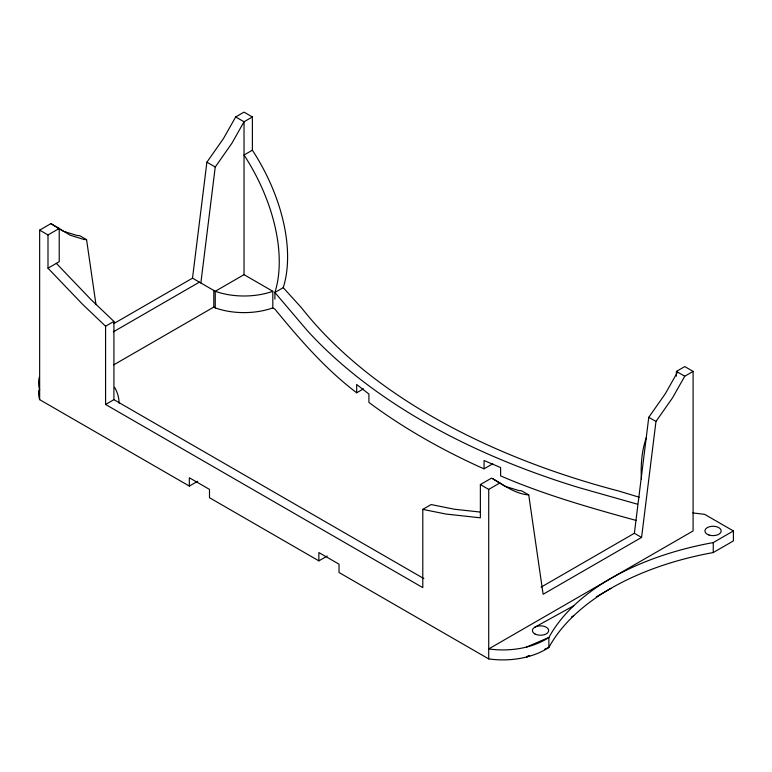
<?xml version="1.0" encoding="UTF-8"?>
<svg xmlns="http://www.w3.org/2000/svg" width="772" height="772" viewBox="0 0 772 772"><rect width="100%" height="100%" fill="white"/><g stroke="black" fill="none" stroke-linecap="round" stroke-linejoin="round"><path stroke-width="1.16" d="M113.745 323.632L192.508 278.161L206.896 162.197L223.484 138.535L235.682 116.948L244.029 112.133L252.376 116.948L252.376 150.193A137.368 79.313 60 0 1 283.237 287.666L301.601 307.912A638.338 368.543 0 0 0 618.826 491.06L639.187 497.216M200.855 282.986L215.243 167.013L231.832 143.36L244.029 121.773L252.376 116.948M541.124 587.135L634.372 533.278L648.769 417.305L665.358 393.652L677.555 372.065M492.748 478.756L504.946 486.263L518.842 490.587L521.534 490.77L528.733 494.92L543.121 594.266L641.571 537.428L655.968 421.464L672.547 397.812L684.754 376.215L693.102 371.4L693.102 530.943L488.715 648.943A66.421 42.942 2.2 0 0 548.882 637.479A251.267 145.068 0 0 1 713.251 542.581L733.4 530.943L733.4 540.921L713.251 552.549A251.267 145.068 0 0 0 548.882 647.447L544.607 649.281M528.453 655.717L526.456 657.049L529.66 655.679M197.68 481.255L189.333 486.07L39.652 399.655L39.652 230.133L50.875 223.648L59.222 228.464L59.222 261.708L47.999 268.193L82.382 304.129L105.571 326.228L105.571 404.47L422.795 587.617L422.795 509.375L431.143 504.56L454.322 509.221L480.416 512.087M39.652 230.133L47.999 234.949L59.222 228.464M252.376 150.193L244.029 155.008A137.368 79.313 60 0 1 274.89 292.482L274.89 299.131M105.571 326.228L113.918 321.413L90.729 299.304L56.346 263.368M113.397 331.806L199.408 282.147M363.477 388.856L356.683 392.784C325.417 369.093 299.642 339.294 274.89 309.109L272.815 307.912L272.815 291.295L244.029 274.668L215.243 291.295L192.508 278.161M113.687 364.886L213.805 307.082L215.243 307.912A54.957 31.729 0 0 0 272.815 307.912M283.237 287.666L274.89 292.482L307.632 331.005A650.555 375.597 0 0 0 578.836 487.586L637.498 504.203M105.571 404.47L113.918 399.655L423.838 578.585M189.333 486.07L189.333 477.762L209.492 489.4L209.492 497.708L318.875 560.868L327.222 556.043M356.683 392.784L356.683 384.475L368.91 394.038L368.91 402.347L371.158 404.103A650.555 375.597 0 0 0 481.004 467.523L484.054 468.826L492.787 463.779M422.795 509.375L445.975 514.046L480.367 517.819L480.367 484.575L491.59 478.09C503.518 484.662 514.625 493.877 528.733 494.92M676.407 376.147L676.407 371.4L684.754 366.575L693.102 371.4M480.367 484.575L488.715 489.4L499.938 482.915M596.293 596.814L610.913 588.37M534.658 627.298L573.712 605.779M571.608 616.905L573.712 615.747M526.456 647.071L548.882 637.479L548.882 647.447A66.421 42.942 2.2 0 1 494.167 659.529L488.715 658.921L339.024 572.496L339.024 564.187L318.875 552.549L318.875 560.868M95.998 304.689L86.57 239.648L83.887 239.465L69.982 235.142L57.784 227.634M692.822 512.926L704.614 514.326L733.4 530.943M636.35 520.502C590.426 507.87 544.405 494.842 500.613 475.88L500.613 467.571L484.054 460.517L484.054 468.826M235.682 116.948L244.029 121.773L244.029 274.668M676.407 371.4L684.754 376.215M206.896 162.197L215.243 167.013M648.769 417.305L655.968 421.464M634.372 533.278L641.571 537.428M86.57 239.648L79.661 235.653L76.978 235.47L63.072 231.146L50.875 223.648M713.251 542.581L713.251 552.549M488.715 489.4L488.715 658.921M215.243 307.912L215.243 291.295A54.957 31.729 0 0 0 272.815 291.295M213.805 290.465L213.805 307.082M113.918 321.413L113.918 399.655M47.999 234.949L47.999 268.193M114.613 387.332A86.898 50.17 0 0 1 119.071 403.187M39.652 389.677A66.421 38.349 0 0 1 39.372 377.025M39.652 399.655A66.421 38.349 0 0 1 38.754 390.159M641.455 479.238A137.368 79.304 60 0 1 646.309 437.734M708.976 535.015A8.145 4.7 0 0 0 721.183 530.943A8.145 4.7 0 0 0 708.976 526.88A8.145 4.7 0 0 0 708.976 535.015M534.899 633.937A8.145 4.7 0 0 0 548.438 631.67A8.145 4.7 0 0 0 538.258 626.034A8.145 4.7 0 0 0 534.899 633.937"/></g></svg>
